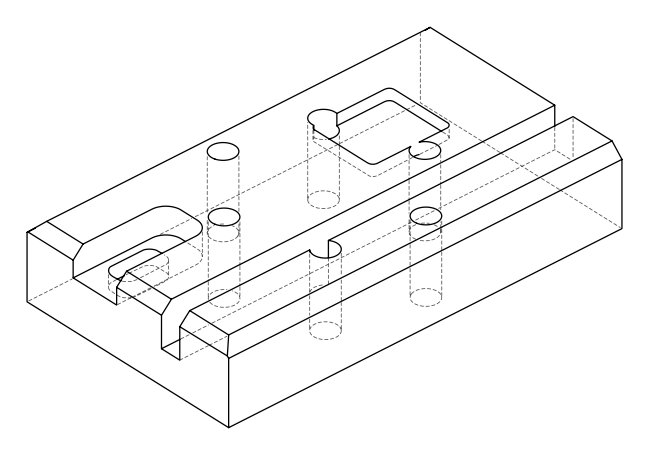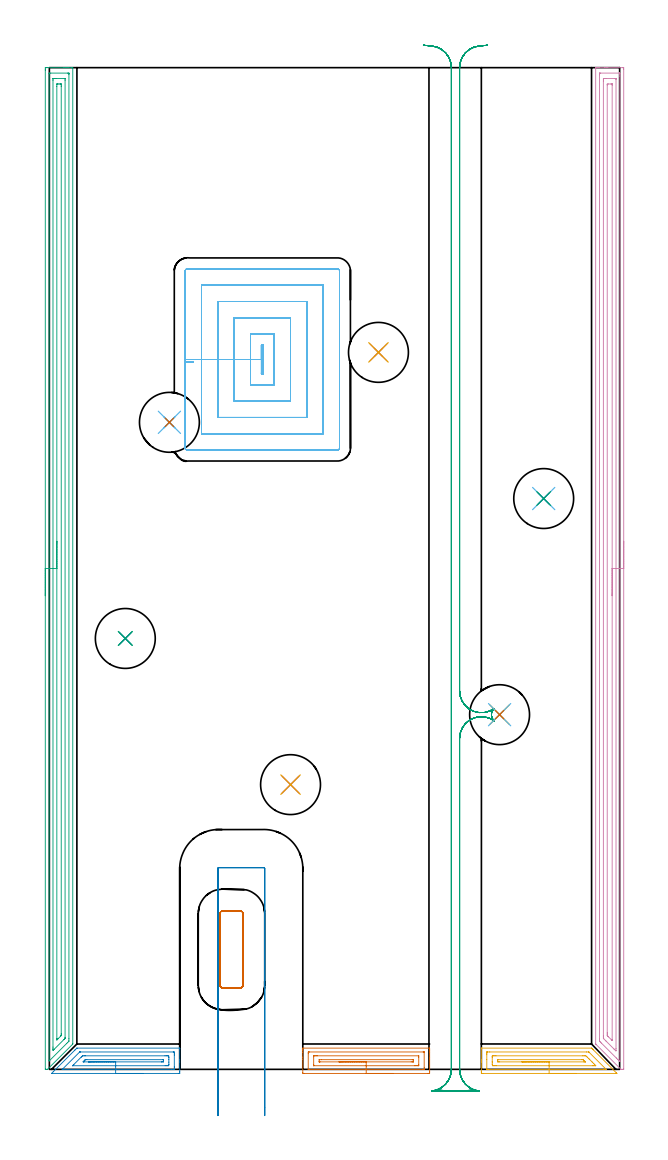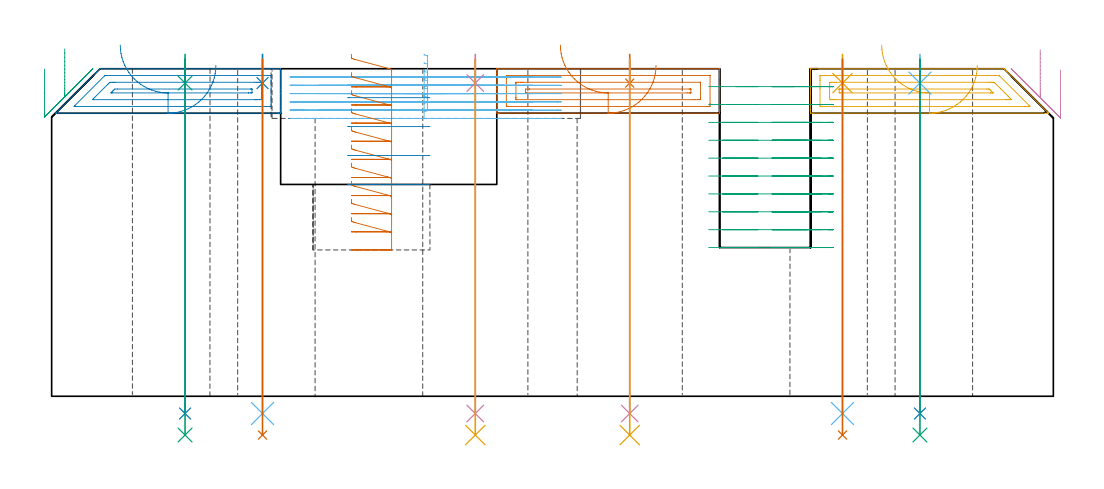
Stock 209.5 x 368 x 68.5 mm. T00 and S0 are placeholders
(PLAN: 27 operations, 17 tool changes, 63.6 min)
(1 AREA_MILL | FG_CHAMFER_SURFACE | UGT0205_001 | 1.68 min | 2499 mm3)
(2 AREA_MILL_1 | FG_CHAMFER_SURFACE_1 | UGT0205_001 | 1.55 min | 2314 mm3)
(3 AREA_MILL_2 | FG_CHAMFER_SURFACE_2 | UGT0205_001 | 11.87 min | 18466 mm3)
(4 AREA_MILL_3 | FG_CHAMFER_SURFACE_3 | UGT0205_001 | 11.88 min | 19518 mm3)
(5 AREA_MILL_4 | FG_CHAMFER_SURFACE_4 | UGT0205_001 | 1.64 min | 2130 mm3)
(6 MILL_OPEN_POCKET | POCKET_OPEN | NXT0201_009 | Follow Part, ap 2, ae 75% | 10.17 min | 49983 mm3)
(7 MILL_RECTANGULAR_POCKET | POCKET_RECTANGULAR_STRAIGHT | NXT0201_012 | Follow Part, ap 4, ae 75% | 2.52 min | 38350 mm3)
(8 MILL_SLOT | SLOT_PARTIAL_RECTANGULAR | UGT0201_006 | Follow Part, ap 7, ae 75% | 1.65 min | 69301 mm3)
(9 MILL_RECTANGULAR_SLOT | SLOT_RECTANGULAR | NXT0201_012 | Follow Part, ap 4, ae 75% | 16.72 min | 269585 mm3)
(10 SPOT_DRILL | STEP1HOLE | NXT0321_9005460120000 | 0.05 min | 164 mm3)
(11 SPOT_DRILL_1 | STEP1HOLE_1 | NXT0321_9005460120000 | 0.05 min | 7 mm3)
(12 SPOT_DRILL_2 | STEP1HOLE_2 | NXT0321_9005460120000 | 0.05 min | 193 mm3)
(13 SPOT_DRILL_3 | STEP1HOLE_3 | NXT0321_9005460120000 | 0.05 min | 186 mm3)
(14 SPOT_DRILL_4 | STEP1HOLE_4 | NXT0321_9005460120000 | 0.05 min | 127 mm3)
(15 SPOT_DRILL_5 | STEP1HOLE_5 | NXT0321_9005460120000 | 0.05 min | 183 mm3)
(16 DRILL_THROUGH_HOLE_INTO_CENTER | STEP1HOLE | NXT0301_087 | 0.3 min | 7061 mm3)
(17 DRILL_TO_ENLARGE_THROUGH_HOLE | STEP1HOLE | UGT0301_053 | 0.32 min | 18774 mm3)
(18 DRILL_THROUGH_HOLE_INTO_CENTER_1 | STEP1HOLE_1 | NXT0301_087 | 0.3 min | 3307 mm3)
(19 DRILL_TO_ENLARGE_THROUGH_HOLE_1 | STEP1HOLE_1 | UGT0301_053 | 0.32 min | 12197 mm3)
(20 DRILL_THROUGH_HOLE_INTO_CENTER_2 | STEP1HOLE_2 | NXT0301_087 | 0.3 min | 7058 mm3)
(21 DRILL_TO_ENLARGE_THROUGH_HOLE_2 | STEP1HOLE_2 | UGT0301_053 | 0.32 min | 18784 mm3)
(22 DRILL_THROUGH_HOLE_INTO_CENTER_3 | STEP1HOLE_3 | NXT0301_087 | 0.3 min | 7038 mm3)
(23 DRILL_TO_ENLARGE_THROUGH_HOLE_3 | STEP1HOLE_3 | UGT0301_053 | 0.32 min | 18756 mm3)
(24 DRILL_THROUGH_HOLE_INTO_CENTER_4 | STEP1HOLE_4 | NXT0301_087 | 0.3 min | 6743 mm3)
(25 DRILL_TO_ENLARGE_THROUGH_HOLE_4 | STEP1HOLE_4 | UGT0301_053 | 0.32 min | 17577 mm3)
(26 DRILL_THROUGH_HOLE_INTO_CENTER_5 | STEP1HOLE_5 | NXT0301_087 | 0.3 min | 7044 mm3)
(27 DRILL_TO_ENLARGE_THROUGH_HOLE_5 | STEP1HOLE_5 | UGT0301_053 | 0.32 min | 18782 mm3)
(TOOL UGT0205_001 | Chamfer Mill 20 x 3 x 45 deg. | D20 FL50 Z2)
(TOOL NXT0201_009 | ENDMILL 8mm [2P460-0800-NA 1630] | D8 FL26 Z6)
(TOOL NXT0201_012 | ENDMILL 16mm [2P460-1600-NA 1630] | D16 FL38 Z6)
(TOOL UGT0201_006 | End Mill 28 mm | D28 FL25 Z2)
(TOOL NXT0321_9005460120000 | NC Spot Drill, 142deg, 12mm, Carbide, Uncoated | D12 PA142 FL30 Z2)
(TOOL NXT0301_087 | Carbide Drill 11.6mm [860.1-1160-058A1-MM 2214] | D11.6 PA140 FL72 Z2)
(TOOL UGT0301_053 | Twist Drill 22 mm | D22 PA118 FL150 Z2)
(OP 1 AREA_MILL)
G17 G21 G94 G90
T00 M6
G54
G17 G0 G90 X126.4 Y-1.5 S1061 M3
G43 Z78.5 H0
Z69.2
G94 G1 X126.362 Z68.328 F250.
X126.248 Z67.464
X126.059 Z66.612
X125.797 Z65.78
X125.463 Z64.974
X125.06 Z64.2
X124.592 Z63.464
X124.06 Z62.772
X123.471 Z62.129
X122.828 Z61.54
X122.136 Z61.009
X121.4 Z60.54
X120.626 Z60.137
X119.82 Z59.803
X118.988 Z59.541
X118.136 Z59.352
X117.272 Z59.238
X116.4 Z59.2
X93.683
X93.414 Y-1.497 Z59.202
X93.11 Y-1.491 Z59.206
X93.1 Y-1.182 Z59.515
Y3.597 Z64.292
Y4.215 Z64.912
Y4.491 Z65.188
Y6.279 Z66.974
Y6.832 Z67.531
Y7.413 Z68.112
X93.107 Y7.747 Z68.439
X93.11 Y7.797 Z68.488
X93.238 Y7.8 Z68.5
X139.562
X139.69 Y7.797 Z68.488
X139.693 Y7.747 Z68.439
X139.7 Y7.412 Z68.111
Y6.832 Z67.531
Y6.279 Z66.974
Y4.215 Z64.912
Y3.597 Z64.292
Y-0.873 Z59.824
X139.697 Y-1.455 Z59.242
X139.693 Y-1.491 Z59.206
X139.117 Y-1.5 Z59.2
X116.4
Y-0.086 Z60.614
X95.465
X95.358 Y-0.085 Z60.615
X95.147 Y-0.079 Z60.621
X95.109 Y-0.075 Z60.625
X95.105 Y-0.063 Z60.637
X95.101 Y-0.031 Z60.669
X95.1 Y5.751 Z66.451
X95.107 Y6.279 Z66.979
X95.11 Y6.364 Z67.064
X95.253 Y6.379 Z67.079
X95.36 Y6.384 Z67.084
X95.465 Y6.385 Z67.085
X137.335 Y6.386 Z67.086
X137.441 Y6.385 Z67.085
X137.653 Y6.379 Z67.079
X137.691 Y6.375 Z67.075
X137.695 Y6.363 Z67.063
X137.699 Y6.331 Z67.031
X137.7 Y0.549 Z61.249
X137.693 Y0.021 Z60.721
X137.69 Y-0.064 Z60.636
X137.547 Y-0.079 Z60.621
X137.44 Y-0.084 Z60.616
X137.335 Y-0.085 Z60.615
X116.4 Y-0.086 Z60.614
Y1.328 Z62.028
X97.178 Y1.329 Z62.029
X97.136 Y1.33 Z62.03
X97.115 Y1.332 Z62.032
X97.11 Y1.334 Z62.034
X97.108 Y1.368 Z62.068
X97.102 Y1.662 Z62.362
X97.1 Y1.809 Z62.509
Y4.638 Z65.338
X97.102 Y4.785 Z65.485
X97.106 Y4.883 Z65.583
X97.11 Y4.957 Z65.657
X97.13 Y4.965 Z65.665
X97.247 Y4.967 Z65.667
X97.66 Y4.97 Z65.67
X98.137 Y4.971 Z65.671
X98.549 Y4.972 Z65.672
X135.622 Y4.971 Z65.671
X135.664 Y4.97 Z65.67
X135.685 Y4.968 Z65.668
X135.69 Y4.966 Z65.666
X135.692 Y4.932 Z65.632
X135.698 Y4.638 Z65.338
X135.7 Y4.491 Z65.191
Y1.662 Z62.362
X135.698 Y1.515 Z62.215
X135.694 Y1.417 Z62.117
X135.69 Y1.343 Z62.043
X135.67 Y1.335 Z62.035
X135.553 Y1.333 Z62.033
X135.14 Y1.33 Z62.03
X134.663 Y1.329 Z62.029
X134.251 Y1.328 Z62.028
X116.4
Y2.743 Z63.443
X99.475
X99.273 Y2.744 Z63.444
X99.172 Y2.746 Z63.446
X99.124 Y2.75 Z63.45
X99.11 Y2.752 Z63.452
X99.109 Y2.771 Z63.471
X99.108 Y3.517 Z64.217
X99.116 Y3.55 Z64.25
X99.919 Y3.557 Z64.257
X99.959
X133.325
X133.527 Y3.556 Z64.256
X133.628 Y3.554 Z64.254
X133.676 Y3.55 Z64.25
X133.69 Y3.548 Z64.248
X133.691 Y3.529 Z64.229
X133.695 Y2.78 Z63.48
X133.691 Y2.754 Z63.454
X133.678 Y2.75 Z63.45
X133.63 Y2.747 Z63.447
X133.529 Y2.744 Z63.444
X133.325 Y2.743 Z63.443
X132.918
X116.4
X115.528 Z63.481
X114.664 Z63.595
X113.812 Z63.783
X112.98 Z64.046
X112.174 Z64.38
X111.4 Z64.782
X110.664 Z65.251
X109.972 Z65.782
X109.329 Z66.372
X108.74 Z67.015
X108.208 Z67.707
X107.74 Z68.443
X107.337 Z69.217
X107.003 Z70.022
X106.741 Z70.854
X106.552 Z71.706
X106.438 Z72.571
X106.4 Z73.443
G0 Z78.5
M5
M2
(OP 2 AREA_MILL_1)
G17 G21 G94 G90
T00 M6
G54
G17 G0 G90 X34.35 Y-1.5 S1061 M3
G43 Z78.5 H0
Z69.2
G94 G1 X34.312 Z68.328 F250.
X34.198 Z67.464
X34.009 Z66.612
X33.747 Z65.78
X33.413 Z64.974
X33.01 Z64.2
X32.541 Z63.464
X32.01 Z62.772
X31.421 Z62.129
X30.778 Z61.54
X30.086 Z61.009
X29.35 Z60.54
X28.576 Z60.137
X27.77 Z59.803
X26.938 Z59.541
X26.086 Z59.352
X25.222 Z59.238
X24.35 Z59.2
X1.019 Y-1.499 Z59.201
X0.961 Y-1.498 Z59.202
X0.809 Y-1.492 Z59.206
X1.426 Y-0.873 Z59.825
X9.288 Y6.99 Z67.686
X9.472 Y7.173 Z67.871
X9.919 Y7.62 Z68.318
X10.05 Y7.749 Z68.446
X10.106 Y7.795 Z68.49
X10.174 Y7.8 Z68.5
X47.828
X47.89 Y7.796 Z68.49
X47.894 Y7.773 Z68.467
X47.9 Y7.597 Z68.295
Y3.452 Z64.151
Y2.703 Z63.397
X47.899 Y-0.873 Z59.823
X47.898 Y-1.39 Z59.306
X47.894 Y-1.491 Z59.205
X47.385 Y-1.5 Z59.2
X24.35
Y-0.086 Z60.614
X4.964 Y-0.085 Z60.615
X4.859 Y-0.084 Z60.616
X4.753 Y-0.082 Z60.618
X4.698 Y-0.079 Z60.621
X4.735 Y-0.027 Z60.673
X4.775 Y0.021 Z60.721
X4.815 Y0.065 Z60.765
X4.859 Y0.109 Z60.809
X11.06 Y6.31 Z67.01
X11.115 Y6.358 Z67.058
X11.139 Y6.377 Z67.077
X11.159 Y6.379 Z67.079
X11.256 Y6.383 Z67.083
X11.451 Y6.385 Z67.085
X45.508
X45.613 Y6.383 Z67.083
X45.718 Y6.379 Z67.079
X45.89 Y6.369 Z67.069
X45.893 Y6.279 Z66.979
X45.898 Y5.991 Z66.691
X45.9 Y5.385 Z66.085
Y5.096 Z65.796
Y0.915 Z61.615
Y0.626 Z61.326
X45.894 Y0.021 Z60.721
X45.89 Y-0.05 Z60.65
X45.886 Y-0.079 Z60.621
X45.825 Y-0.081 Z60.619
X45.718 Y-0.085 Z60.615
X45.613
X44.833 Y-0.086 Z60.614
X24.35
Y1.328 Z62.028
X8.668 Y1.329 Z62.029
X8.585 Y1.331 Z62.031
X8.547 Y1.334 Z62.034
X8.546 Y1.336 Z62.036
X8.551 Y1.345 Z62.045
X8.589 Y1.387 Z62.087
X8.704 Y1.505 Z62.205
X9.008 Y1.809 Z62.509
X11.69 Y4.491 Z65.191
X11.819 Y4.619 Z65.319
X11.946 Y4.745 Z65.445
X12.163 Y4.952 Z65.652
X12.363 Y4.965 Z65.665
X12.832 Y4.969 Z65.669
X13.243 Y4.971 Z65.671
X42.479
X42.955
X43.368 Y4.969 Z65.669
X43.841 Y4.964 Z65.664
X43.893 Y4.491 Z65.191
X43.898 Y4.434 Z65.134
X43.9 Y3.597 Z64.297
Y2.644 Z63.344
X43.897 Y1.809 Z62.509
X43.895 Y1.755 Z62.455
X43.841 Y1.336 Z62.036
X43.429 Y1.332 Z62.032
X42.955 Y1.329 Z62.029
X42.546
X24.35 Y1.328 Z62.028
Y2.743 Z63.443
X12.793
X12.475 Y2.748 Z63.448
X12.412 Y2.75 Z63.45
X12.425 Y2.768 Z63.468
X12.449 Y2.795 Z63.495
X12.594 Y2.944 Z63.644
X12.704 Y3.055 Z63.755
X12.832 Y3.184 Z63.884
X13.039 Y3.389 Z64.089
X13.11 Y3.457 Z64.157
X13.176 Y3.515 Z64.215
X13.218 Y3.55 Z64.25
X13.758 Y3.557 Z64.257
X41.62
X41.818 Y3.555 Z64.255
X41.867 Y3.553 Z64.253
X41.885 Y3.551 Z64.251
X41.89 Y3.539 Z64.239
X41.893 Y3.47 Z64.17
X41.896 Y2.878 Z63.578
X41.89 Y2.789 Z63.489
X41.881 Y2.75 Z63.45
X41.789 Y2.747 Z63.447
X41.587 Y2.745 Z63.445
X41.183 Y2.743 Z63.443
X41.144
X24.35
X23.478 Z63.481
X22.613 Z63.595
X21.762 Z63.783
X20.93 Z64.046
X20.124 Z64.38
X19.35 Z64.782
X18.614 Z65.251
X17.922 Z65.782
X17.279 Z66.372
X16.69 Z67.015
X16.158 Z67.707
X15.69 Z68.443
X15.287 Z69.216
X14.953 Z70.022
X14.691 Z70.854
X14.502 Z71.706
X14.388 Z72.571
X14.35 Z73.443
G0 Z78.5
M5
M2
(OP 3 AREA_MILL_2)
G17 G21 G94 G90
T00 M6
G54
G17 G0 G90 X-1.5 Y174. S1061 M3
G43 Z78.5 H0
Z68.4
G94 G1 Y174.038 Z67.528 F250.
Y174.152 Z66.664
Y174.341 Z65.812
Y174.603 Z64.98
Y174.937 Z64.174
Y175.34 Z63.4
Y175.809 Z62.664
Y176.34 Z61.972
Y176.929 Z61.329
Y177.572 Z60.74
Y178.264 Z60.209
Y179. Z59.74
Y179.774 Z59.337
Y180.58 Z59.003
Y181.412 Z58.741
Y182.264 Z58.552
Y183.128 Z58.438
Y184. Z58.4
Y367.095
X-1.499 Y367.395 Z58.401
X-1.493 Y367.981 Z58.404
X-1.491 Y367.993 Z58.406
X-0.908 Y368. Z58.99
X5.333 Z65.227
X5.907 Z65.804
X6.225 Z66.121
X6.799 Z66.695
X7.116 Z67.011
X8.178 Z68.078
X8.55 Y367.992 Z68.442
X8.598 Y367.99 Z68.488
X8.6 Y367.841 Z68.5
Y9.529
Y9.306 Z68.484
X8.487 Y9.187 Z68.386
X-0.69 Y0.01 Z59.208
X-0.704 Y0. Z59.194
X-1.154 Z58.746
X-1.493 Y0.01 Z58.406
X-1.5 Y0.085 Z58.4
Y184.
X-0.086 Z59.814
X-0.085 Y365.749 Z59.815
X-0.082 Y365.889 Z59.818
X-0.079 Y365.976 Z59.821
X-0.062 Y365.99 Z59.838
X-0.016 Y365.993 Z59.884
X0.487 Y365.999 Z60.387
X6.727 Z66.627
X7.116 Y365.993 Z67.016
X7.169 Y365.99 Z67.069
X7.179 Y365.981 Z67.079
X7.182 Y365.912 Z67.082
X7.185 Y365.819 Z67.085
X7.186 Y365.68 Z67.086
Y365.61
Y11.245
X7.181 Y10.422 Z67.081
X7.18 Y10.358 Z67.08
X7.116 Y10.278 Z67.016
X6.746 Y9.9 Z66.646
X6.38 Y9.529 Z66.28
X6.302 Y9.452 Z66.202
X0.133 Y3.282 Z60.033
X0.057 Y3.209 Z59.957
X-0.016 Y3.142 Z59.884
X-0.079 Y3.091 Z59.821
X-0.083 Y3.213 Z59.817
X-0.085 Y3.282 Z59.815
X-0.086 Y184. Z59.814
X1.329 Z61.229
Y363.371
X1.331 Y363.825 Z61.231
X1.333 Y363.934 Z61.233
X1.335 Y363.98 Z61.235
X1.418 Y363.99 Z61.318
X1.594 Y363.998 Z61.494
X1.767 Y363.999 Z61.667
X2.484 Y364. Z62.384
X5.508 Y363.999 Z65.408
X5.624 Y363.997 Z65.524
X5.717 Y363.992 Z65.617
X5.765 Y363.987 Z65.665
X5.766 Y363.97 Z65.666
X5.769 Y363.825 Z65.669
X5.771 Y363.387 Z65.671
Y11.768
X5.769 Y11.541 Z65.669
X5.767 Y11.428 Z65.667
X5.765 Y11.376 Z65.665
X5.71 Y11.314 Z65.61
X5.523 Y11.124 Z65.423
X5.333 Y10.932 Z65.233
X1.767 Y7.368 Z61.667
X1.507 Y7.113 Z61.407
X1.353 Y6.964 Z61.253
X1.335 Y7.143 Z61.235
X1.332 Y7.287 Z61.232
X1.33 Y7.745 Z61.23
X1.329 Y8.183 Z61.229
Y184.
X2.743 Z62.643
Y361.148
X2.749 Y361.95 Z62.649
X2.757 Y361.99 Z62.657
X2.805 Y361.994 Z62.705
X2.912 Y361.998 Z62.812
X3.124 Y361.999 Z63.024
X3.55 Y362. Z63.45
X3.994 Y361.999 Z63.894
X4.195 Y361.998 Z64.095
X4.296 Y361.994 Z64.196
X4.342 Y361.99 Z64.242
X4.35 Y361.962 Z64.25
X4.357 Y361.233 Z64.257
Y361.148
Y13.099
X4.354 Y12.695 Z64.254
X4.35 Y12.494 Z64.25
X4.343 Y12.404 Z64.243
X4.296 Y12.352 Z64.196
X4.157 Y12.207 Z64.057
X3.156 Y11.205 Z63.056
X2.961 Y11.012 Z62.861
X2.766 Y10.823 Z62.666
X2.751 Y10.81 Z62.651
X2.748 Y10.852 Z62.648
X2.745 Y10.978 Z62.645
X2.743 Y11.23 Z62.643
Y11.314
Y184.
Y184.872 Z62.681
Y185.737 Z62.795
Y186.588 Z62.983
Y187.42 Z63.246
Y188.226 Z63.58
Y189. Z63.982
Y189.736 Z64.451
Y190.428 Z64.982
Y191.071 Z65.572
Y191.66 Z66.215
Y192.192 Z66.907
Y192.66 Z67.643
Y193.063 Z68.417
Y193.397 Z69.223
Y193.659 Z70.055
Y193.848 Z70.906
Y193.962 Z71.771
Y194. Z72.643
G0 Z78.5
M5
M2
(OP 4 AREA_MILL_3)
G17 G21 G94 G90
T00 M6
G54
G17 G0 G90 X211. Y194. S1061 M3
G43 Z78.5 H0
Z68.2
G94 G1 Y193.962 Z67.328 F250.
Y193.848 Z66.464
Y193.659 Z65.612
Y193.397 Z64.78
Y193.063 Z63.974
Y192.66 Z63.2
Y192.192 Z62.464
Y191.66 Z61.772
Y191.071 Z61.129
Y190.428 Z60.54
Y189.736 Z60.008
Y189. Z59.54
Y188.226 Z59.137
Y187.42 Z58.803
Y186.588 Z58.541
Y185.736 Z58.352
Y184.872 Z58.238
Y184. Z58.2
Y0.159
X210.995 Y0.022 Z58.205
X210.993 Y0.01 Z58.206
X210.907 Y0. Z58.292
X210.358 Z58.84
X210.09 Y0.002 Z59.102
X209.998 Y0.01 Z59.194
X209.899 Y0.099 Z59.297
X209.861 Y0.139 Z59.338
X200.874 Y9.125 Z68.323
X200.83 Y9.169 Z68.366
X200.705 Y9.297 Z68.491
X200.7 Y9.529 Z68.5
Y367.841
X200.702 Y367.99 Z68.488
X200.82 Y367.997 Z68.372
X200.945 Y368. Z68.254
X201.295 Z67.904
X201.918 Z67.277
X203.977 Z65.22
X204.539 Z64.655
X205.132 Z64.064
X210.656 Z58.541
X210.941 Y367.996 Z58.256
X210.992 Y367.99 Z58.205
X210.999 Y367.937 Z58.199
X211. Y367.395 Z58.2
Y184.
X209.586 Z59.614
X209.585 Y3.282 Z59.615
X209.584 Y3.052 Z59.616
X209.581 Y2.938 Z59.619
X209.579 Y2.894 Z59.621
X209.554 Y2.908 Z59.646
X209.169 Y3.282 Z60.031
X208.908 Y3.542 Z60.292
X208.275 Y4.175 Z60.925
X202.792 Y9.658 Z66.408
X202.415 Y10.038 Z66.785
X202.224 Y10.233 Z66.976
X202.131 Y10.33 Z67.069
X202.121 Y10.422 Z67.079
X202.116 Y11.113 Z67.084
X202.115 Y11.314 Z67.085
Y365.409
X202.116 Y365.61 Z67.084
X202.12 Y365.955 Z67.08
X202.121 Y365.989 Z67.079
X202.181 Y365.993 Z67.019
X202.283 Y365.997 Z66.917
X202.41 Y366. Z66.79
X209.401 Y365.999 Z59.799
X209.539 Y365.993 Z59.661
X209.564 Y365.99 Z59.636
X209.579 Y365.982 Z59.621
X209.581 Y365.953 Z59.619
X209.584 Y365.812 Z59.616
X209.585 Y365.61 Z59.615
X209.586 Y364.918 Z59.614
Y184.
X208.172 Z61.028
X208.171 Y7.605 Z61.029
X208.166 Y6.852 Z61.034
X208.165 Y6.797 Z61.035
X208.051 Y6.852 Z61.149
X208.034 Y6.866 Z61.166
X207.455 Y7.444 Z61.745
X204.477 Y10.422 Z64.723
X203.666 Y11.237 Z65.534
X203.593 Y11.314 Z65.607
X203.535 Y11.389 Z65.665
X203.533 Y11.449 Z65.667
X203.529 Y12.207 Z65.671
Y12.347
Y363.072
X203.533 Y363.825 Z65.667
X203.534 Y363.959 Z65.666
X203.542 Y363.99 Z65.658
X203.58 Y363.993 Z65.62
X203.666 Y363.996 Z65.534
X204.368 Y364. Z64.832
X204.539 Z64.661
X207.863 Z61.337
X208.034 Y363.999 Z61.166
X208.092 Y363.998 Z61.108
X208.137 Y363.994 Z61.063
X208.162 Y363.991 Z61.038
X208.165 Y363.964 Z61.035
X208.169 Y363.825 Z61.031
X208.171 Y363.686 Z61.029
X208.172 Y184. Z61.028
X206.757 Z62.443
Y10.834
X206.756 Y10.674 Z62.444
X206.753 Y10.617 Z62.447
X206.752 Y10.612 Z62.448
X206.744 Y10.616 Z62.456
X206.688 Y10.667 Z62.512
X206.53 Y10.821 Z62.67
X205.413 Y11.936 Z63.787
X205.143 Y12.207 Z64.057
X205.051 Y12.304 Z64.149
X204.978 Y12.383 Z64.222
X204.949 Y12.422 Z64.251
X204.948 Y12.448 Z64.252
X204.944 Y12.685 Z64.256
X204.943 Y13.099 Z64.257
Y13.58
Y361.628
X204.945 Y361.788 Z64.255
X204.948 Y361.916 Z64.252
X204.951 Y361.99 Z64.249
X205.453 Y362. Z63.747
X206.326 Z62.874
X206.696 Y361.993 Z62.504
X206.74 Y361.99 Z62.46
X206.751 Y361.985 Z62.449
X206.753 Y361.971 Z62.447
X206.756 Y361.92 Z62.444
X206.757 Y361.871 Z62.443
Y361.56
Y184.
Y183.128 Z62.481
Y182.264 Z62.595
Y181.412 Z62.783
Y180.58 Z63.046
Y179.774 Z63.38
Y179. Z63.782
Y178.264 Z64.251
Y177.572 Z64.782
Y176.929 Z65.372
Y176.34 Z66.015
Y175.808 Z66.707
Y175.34 Z67.443
Y174.937 Z68.216
Y174.603 Z69.022
Y174.341 Z69.854
Y174.152 Z70.706
Y174.038 Z71.571
Y174. Z72.443
G0 Z78.5
M5
M2
(OP 5 AREA_MILL_4)
G17 G21 G94 G90
T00 M6
G54
G17 G0 G90 X193.6 Y-1.5 S1061 M3
G43 Z78.5 H0
Z69.2
G94 G1 X193.562 Z68.328 F250.
X193.448 Z67.464
X193.259 Z66.612
X192.997 Z65.78
X192.663 Z64.974
X192.26 Z64.2
X191.792 Z63.464
X191.26 Z62.772
X190.671 Z62.129
X190.028 Z61.54
X189.336 Z61.008
X188.6 Z60.54
X187.826 Z60.137
X187.02 Z59.803
X186.188 Z59.541
X185.336 Z59.352
X184.472 Z59.238
X183.6 Z59.2
X159.222 Y-1.499 Z59.201
X158.706 Y-1.491 Z59.205
X158.702 Y-1.397 Z59.299
X158.7 Y-0.873 Z59.823
Y2.689 Z63.383
Y3.439 Z64.137
Y3.597 Z64.295
Y7.578 Z68.277
X158.706 Y7.771 Z68.464
X158.71 Y7.803 Z68.497
X158.776 Y7.8 Z68.5
X199.116
X199.187 Y7.803 Z68.496
X199.262 Y7.74 Z68.436
X199.381 Y7.62 Z68.318
X199.653 Y7.348 Z68.046
X199.83 Y7.173 Z67.867
X208.274 Y-1.273 Z59.425
X208.321 Y-1.32 Z59.377
X208.465 Y-1.465 Z59.234
X208.491 Y-1.492 Z59.206
X208.333 Y-1.498 Z59.202
X208.274 Y-1.5 Z59.2
X183.6
Y-0.086 Z60.614
X161.1 Y-0.085 Z60.615
X160.995 Y-0.084 Z60.616
X160.889 Y-0.08 Z60.62
X160.71 Y-0.071 Z60.629
X160.707 Y0.021 Z60.721
X160.702 Y0.317 Z61.017
X160.7 Y3.597 Z64.297
Y5.385 Z66.085
X160.701 Y5.682 Z66.382
X160.708 Y6.279 Z66.979
X160.71 Y6.352 Z67.052
X160.72 Y6.379 Z67.079
X160.784 Y6.382 Z67.082
X160.89 Y6.385 Z67.085
X160.995
X161.775 Y6.386 Z67.086
X197.34 Y6.385 Z67.085
X198.125 Y6.381 Z67.081
X198.144 Y6.379 Z67.079
X198.176 Y6.362 Z67.062
X198.227 Y6.321 Z67.021
X198.27 Y6.279 Z66.979
X204.432 Y0.117 Z60.817
X204.524 Y0.021 Z60.721
X204.611 Y-0.072 Z60.628
X204.532 Y-0.079 Z60.621
X204.432 Y-0.081 Z60.619
X203.652 Y-0.086 Z60.614
X203.546
X183.6
Y1.328 Z62.028
X164.131 Y1.329 Z62.029
X163.654
X163.242 Y1.331 Z62.031
X162.768 Y1.336 Z62.036
X162.709 Y1.809 Z62.509
X162.703 Y1.874 Z62.574
X162.7 Y2.703 Z63.403
Y2.771 Z63.471
Y4.491 Z65.191
Y4.559 Z65.259
X162.702 Y4.628 Z65.328
X162.707 Y4.764 Z65.464
X162.718 Y4.965 Z65.665
X162.768 Y4.966 Z65.666
X163.179 Y4.97 Z65.67
X163.654 Y4.971 Z65.671
X164.064
X195.978
X196.454 Y4.97 Z65.67
X196.868 Y4.968 Z65.668
X197.097 Y4.965 Z65.665
X197.34 Y4.749 Z65.449
X197.605 Y4.491 Z65.191
X198.227 Y3.874 Z64.574
X198.504 Y3.597 Z64.297
X199.398 Y2.703 Z63.403
X200. Y2.101 Z62.801
X200.288 Y1.809 Z62.509
X200.581 Y1.508 Z62.208
X200.744 Y1.335 Z62.035
X200.635 Y1.332 Z62.032
X200.475 Y1.33 Z62.03
X200. Y1.329 Z62.029
X199.59 Y1.328 Z62.028
X183.6
Y2.743 Z63.443
X165.388
X164.99 Y2.747 Z63.447
X164.792 Y2.75 Z63.45
X164.71 Y2.757 Z63.457
X164.708 Y2.826 Z63.526
X164.701 Y3.436 Z64.136
X164.703 Y3.517 Z64.217
X164.706 Y3.54 Z64.24
X164.709 Y3.549 Z64.249
X164.722 Y3.551 Z64.251
X164.821 Y3.554 Z64.254
X165.023 Y3.556 Z64.256
X195.607 Y3.557 Z64.257
X196.01 Y3.552 Z64.252
X196.059 Y3.55 Z64.25
X196.102 Y3.537 Z64.237
X196.169 Y3.476 Z64.176
X196.253 Y3.395 Z64.095
X196.454 Y3.197 Z63.897
X196.778 Y2.871 Z63.571
X196.831 Y2.816 Z63.516
X196.884 Y2.756 Z63.456
X196.888 Y2.749 Z63.449
X196.877 Y2.747 Z63.447
X196.831 Y2.745 Z63.445
X196.454 Y2.743 Z63.443
X196.415
X183.6
X182.728 Z63.481
X181.864 Z63.595
X181.012 Z63.783
X180.18 Z64.046
X179.374 Z64.38
X178.6 Z64.782
X177.864 Z65.251
X177.172 Z65.782
X176.529 Z66.372
X175.94 Z67.015
X175.408 Z67.707
X174.94 Z68.443
X174.537 Z69.216
X174.203 Z70.022
X173.941 Z70.854
X173.752 Z71.706
X173.638 Z72.571
X173.6 Z73.443
G0 Z78.5
M5
M2
(OP 6 MILL_OPEN_POCKET)
G17 G21 G94 G90
T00 M6
G54
G17 G0 G90 X77.9 Y255.865 S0 M3
G43 Z78.5 H1
Z71.5
G94 G1 Y255.5 Z71.402 F250.
X78.6 Z71.215
Y259.539 Z70.132
Y266.1 Z68.374
X77.9 Z68.187
Y260.8 Z66.767
Y255.5 F500.
X78.6
Y259.539
Y266.1
X77.9
Y260.8
X73.9
Y251.5
X82.6
Y259.539
Y270.1
X73.9
Y260.8
X67.9
Y245.5
X88.6
Y259.539
Y276.1
X67.9
Y260.8
X61.9
Y239.5
X94.6
Y282.1
X61.9
Y260.8
X55.9
Y233.5
X100.6
Y288.1
X55.9
Y260.8
X49.9
Y228.179
X49.936 Y228.064
G3 X50.7 Y227.5 R0.8
G1 X105.8
G3 X106.6 Y228.3 R0.8
G1 Y293.3
G3 X105.8 Y294.1 R0.8
G1 X50.7
G3 X49.9 Y293.3 R0.8
G1 Y260.8
Y259.8
X52.9 F250.
G0 X77.9 Y255.865 Z69.767
G1 Y255.5 Z69.669
X78.6 Z69.481
Y266.1 Z66.641
X77.9 Z66.453
Y260.8 Z65.033
Y255.5 F500.
X78.6
Y266.1
X77.9
Y260.8
X73.9
Y251.5
X82.6
Y270.1
X73.9
Y260.8
X67.9
Y245.5
X88.6
Y259.54
Y276.1
X67.9
Y260.8
X61.9
Y239.5
X94.6
Y259.54
Y282.1
X61.9
Y260.8
X55.9
Y233.5
X100.6
Y259.54
Y288.1
X55.9
Y260.8
X49.9
Y228.179
X49.936 Y228.064
G3 X50.7 Y227.5 R0.8
G1 X105.8
G3 X106.6 Y228.3 R0.8
G1 Y293.3
G3 X105.8 Y294.1 R0.8
G1 X50.7
G3 X49.9 Y293.3 R0.8
G1 Y260.8
Y259.8
X52.9 F250.
G0 X77.9 Y255.865 Z68.033
G1 Y255.5 Z67.935
X78.6 Z67.748
Y266.1 Z64.908
X77.9 Z64.72
Y260.8 Z63.3
Y255.5 F500.
X78.6
Y266.1
X77.9
Y260.8
X73.9
Y251.5
X82.6
Y259.54
Y270.1
X73.9
Y260.8
X67.9
Y245.5
X88.6
Y259.54
Y276.1
X67.9
Y260.8
X61.9
Y239.5
X94.6
Y259.54
Y282.1
X61.9
Y260.8
X55.9
Y233.5
X100.6
Y259.54
Y288.1
X55.9
Y260.8
X49.9
Y228.179
X49.936 Y228.064
G3 X50.7 Y227.5 R0.8
G1 X105.8
G3 X106.6 Y228.3 R0.8
G1 Y293.3
G3 X105.8 Y294.1 R0.8
G1 X50.7
G3 X49.9 Y293.3 R0.8
G1 Y260.8
Y259.8
X52.9 F250.
G0 X77.9 Y255.865 Z66.3
G1 Y255.5 Z66.202
X78.6 Z66.015
Y266.1 Z63.174
X77.9 Z62.987
Y260.8 Z61.567
Y255.5 F500.
X78.6
Y266.1
X77.9
Y260.8
X73.9
Y251.5
X82.6
Y259.54
Y270.1
X73.9
Y260.8
X67.9
Y245.5
X88.6
Y259.54
Y276.1
X67.9
Y260.8
X61.9
Y239.5
X94.6
Y259.54
Y282.1
X61.9
Y260.8
X55.9
Y233.5
X100.6
Y259.54
Y288.1
X55.9
Y260.8
X49.9
Y228.179
X49.936 Y228.064
G3 X50.7 Y227.5 R0.8
G1 X105.8
G3 X106.6 Y228.3 R0.8
G1 Y293.3
G3 X105.8 Y294.1 R0.8
G1 X50.7
G3 X49.9 Y293.3 R0.8
G1 Y260.8
Y259.8
X52.9 F250.
G0 X77.9 Y255.865 Z64.567
G1 Y255.5 Z64.469
X78.6 Z64.281
Y259.54 Z63.199
Y266.1 Z61.441
X77.9 Z61.253
Y260.8 Z59.833
Y255.5 F500.
X78.6
Y259.54
Y266.1
X77.9
Y260.8
X73.9
Y251.5
X82.6
Y259.54
Y270.1
X73.9
Y260.8
X67.9
Y245.5
X88.6
Y259.54
Y276.1
X67.9
Y260.8
X61.9
Y239.5
X94.6
Y259.54
Y282.1
X61.9
Y260.8
X55.9
Y233.5
X100.6
Y259.54
Y288.1
X55.9
Y260.8
X49.9
Y228.179
X49.936 Y228.064
G3 X50.7 Y227.5 R0.8
G1 X105.8
G3 X106.6 Y228.3 R0.8
G1 Y293.3
G3 X105.8 Y294.1 R0.8
G1 X50.7
G3 X49.9 Y293.3 R0.8
G1 Y260.8
Y259.8
X52.9 F250.
G0 X77.9 Y255.865 Z62.833
G1 Y255.5 Z62.736
X78.6 Z62.548
Y266.1 Z59.708
X77.9 Z59.52
Y260.8 Z58.1
Y255.5 F500.
X78.6
Y266.1
X77.9
Y260.8
X73.9
Y251.5
X82.6
Y259.539
Y270.1
X73.9
Y260.8
X67.9
Y245.5
X88.6
Y259.539
Y276.1
X67.9
Y260.8
X61.9
Y239.5
X94.6
Y259.539
Y282.1
X61.9
Y260.8
X55.9
Y233.5
X100.6
Y288.1
X55.9
Y260.8
X49.9
Y228.179
X49.936 Y228.064
G3 X50.7 Y227.5 R0.8
G1 X105.8
G3 X106.6 Y228.3 R0.8
G1 Y293.3
G3 X105.8 Y294.1 R0.8
G1 X50.7
G3 X49.9 Y293.3 R0.8
G1 Y260.8
Y259.8
X52.9 F250.
G0 Z78.5
M5
M2
(OP 7 MILL_RECTANGULAR_POCKET)
G17 G21 G94 G90
T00 M6
G54
G17 G0 G90 X62.7 Y33.543 S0 M3
G43 Z78.5 H1
Z71.5
G94 G1 Y30.9 Z70.792 F250.
Y30.8 Z70.765
X62.764 Y30.533 Z70.691
X62.899 Y30.293 Z70.618
X63.093 Y30.099 Z70.544
X63.333 Y29.964 Z70.471
X63.6 Y29.9 Z70.397
X70.2 Z68.628
X70.467 Y29.964 Z68.555
X70.707 Y30.099 Z68.481
X70.901 Y30.293 Z68.408
X71.036 Y30.533 Z68.334
X71.1 Y30.8 Z68.26
Y30.9 Z68.233
Y44.05 Z64.71
Y57.2 F500.
G3 X70.1 Y58.2 R1.
G1 X63.7
G3 X62.7 Y57.2 R1.
G1 Y30.9
G3 X63.7 Y29.9 R1.
G1 X70.1
G3 X71.1 Y30.9 R1.
G1 Y44.05
Y45.05
G0 X62.7 Y33.543 Z67.71
G1 Y30.9 Z67.002 F250.
Y30.8 Z66.975
X62.764 Y30.533 Z66.901
X62.899 Y30.293 Z66.828
X63.093 Y30.099 Z66.754
X63.333 Y29.964 Z66.681
X63.6 Y29.9 Z66.607
X70.2 Z64.838
X70.467 Y29.964 Z64.765
X70.707 Y30.099 Z64.691
X70.901 Y30.293 Z64.618
X71.036 Y30.533 Z64.544
X71.1 Y30.8 Z64.47
Y30.9 Z64.443
Y44.05 Z60.92
Y57.2 F500.
G3 X70.1 Y58.2 R1.
G1 X63.7
G3 X62.7 Y57.2 R1.
G1 Y30.9
G3 X63.7 Y29.9 R1.
G1 X70.1
G3 X71.1 Y30.9 R1.
G1 Y44.05
Y45.05
G0 X62.7 Y33.543 Z63.92
G1 Y30.9 Z63.212 F250.
Y30.8 Z63.185
X62.764 Y30.533 Z63.111
X62.899 Y30.293 Z63.038
X63.093 Y30.099 Z62.964
X63.333 Y29.964 Z62.891
X63.6 Y29.9 Z62.817
X70.2 Z61.048
X70.467 Y29.964 Z60.975
X70.707 Y30.099 Z60.901
X70.901 Y30.293 Z60.828
X71.036 Y30.533 Z60.754
X71.1 Y30.8 Z60.68
Y30.9 Z60.653
Y44.05 Z57.13
Y57.2 F500.
G3 X70.1 Y58.2 R1.
G1 X63.7
G3 X62.7 Y57.2 R1.
G1 Y30.9
G3 X63.7 Y29.9 R1.
G1 X70.1
G3 X71.1 Y30.9 R1.
G1 Y44.05
Y45.05
G0 X62.7 Y33.543 Z60.13
G1 Y30.9 Z59.422 F250.
Y30.8 Z59.395
X62.764 Y30.533 Z59.321
X62.899 Y30.293 Z59.248
X63.093 Y30.099 Z59.174
X63.333 Y29.964 Z59.101
X63.6 Y29.9 Z59.027
X70.2 Z57.258
X70.467 Y29.964 Z57.185
X70.707 Y30.099 Z57.111
X70.901 Y30.293 Z57.038
X71.036 Y30.533 Z56.964
X71.1 Y30.8 Z56.89
Y30.9 Z56.863
Y44.05 Z53.34
Y57.2 F500.
G3 X70.1 Y58.2 R1.
G1 X63.7
G3 X62.7 Y57.2 R1.
G1 Y30.9
G3 X63.7 Y29.9 R1.
G1 X70.1
G3 X71.1 Y30.9 R1.
G1 Y44.05
Y45.05
G0 X62.7 Y33.543 Z56.34
G1 Y30.9 Z55.632 F250.
Y30.8 Z55.605
X62.764 Y30.533 Z55.531
X62.899 Y30.293 Z55.458
X63.093 Y30.099 Z55.384
X63.333 Y29.964 Z55.311
X63.6 Y29.9 Z55.237
X70.2 Z53.468
X70.467 Y29.964 Z53.395
X70.707 Y30.099 Z53.321
X70.901 Y30.293 Z53.248
X71.036 Y30.533 Z53.174
X71.1 Y30.8 Z53.1
Y30.9 Z53.073
Y44.05 Z49.55
Y57.2 F500.
G3 X70.1 Y58.2 R1.
G1 X63.7
G3 X62.7 Y57.2 R1.
G1 Y30.9
G3 X63.7 Y29.9 R1.
G1 X70.1
G3 X71.1 Y30.9 R1.
G1 Y44.05
Y45.05
G0 X62.7 Y33.543 Z52.55
G1 Y30.9 Z51.842 F250.
Y30.8 Z51.815
X62.764 Y30.533 Z51.741
X62.899 Y30.293 Z51.668
X63.093 Y30.099 Z51.594
X63.333 Y29.964 Z51.521
X63.6 Y29.9 Z51.447
X70.2 Z49.678
X70.467 Y29.964 Z49.605
X70.707 Y30.099 Z49.531
X70.901 Y30.293 Z49.458
X71.036 Y30.533 Z49.384
X71.1 Y30.8 Z49.31
Y30.9 Z49.284
Y44.05 Z45.76
Y57.2 F500.
G3 X70.1 Y58.2 R1.
G1 X63.7
G3 X62.7 Y57.2 R1.
G1 Y30.9
G3 X63.7 Y29.9 R1.
G1 X70.1
G3 X71.1 Y30.9 R1.
G1 Y44.05
Y45.05
G0 X62.7 Y33.543 Z48.76
G1 Y30.9 Z48.052 F250.
Y30.8 Z48.025
X62.764 Y30.533 Z47.951
X62.899 Y30.293 Z47.878
X63.093 Y30.099 Z47.804
X63.333 Y29.964 Z47.731
X63.6 Y29.9 Z47.657
X70.2 Z45.888
X70.467 Y29.964 Z45.815
X70.707 Y30.099 Z45.741
X70.901 Y30.293 Z45.668
X71.036 Y30.533 Z45.594
X71.1 Y30.8 Z45.52
Y30.9 Z45.494
Y44.05 Z41.97
Y57.2 F500.
G3 X70.1 Y58.2 R1.
G1 X63.7
G3 X62.7 Y57.2 R1.
G1 Y30.9
G3 X63.7 Y29.9 R1.
G1 X70.1
G3 X71.1 Y30.9 R1.
G1 Y44.05
Y45.05
G0 X62.7 Y33.543 Z44.97
G1 Y30.9 Z44.262 F250.
Y30.8 Z44.235
X62.764 Y30.533 Z44.161
X62.899 Y30.293 Z44.088
X63.093 Y30.099 Z44.014
X63.333 Y29.964 Z43.941
X63.6 Y29.9 Z43.867
X70.2 Z42.098
X70.467 Y29.964 Z42.025
X70.707 Y30.099 Z41.951
X70.901 Y30.293 Z41.878
X71.036 Y30.533 Z41.804
X71.1 Y30.8 Z41.73
Y30.9 Z41.704
Y44.05 Z38.18
Y57.2 F500.
G3 X70.1 Y58.2 R1.
G1 X63.7
G3 X62.7 Y57.2 R1.
G1 Y30.9
G3 X63.7 Y29.9 R1.
G1 X70.1
G3 X71.1 Y30.9 R1.
G1 Y44.05
Y45.05
G0 X62.7 Y33.543 Z41.18
G1 Y30.9 Z40.472 F250.
Y30.8 Z40.445
X62.764 Y30.533 Z40.371
X62.899 Y30.293 Z40.298
X63.093 Y30.099 Z40.224
X63.333 Y29.964 Z40.151
X63.6 Y29.9 Z40.077
X70.2 Z38.308
X70.467 Y29.964 Z38.235
X70.707 Y30.099 Z38.161
X70.901 Y30.293 Z38.088
X71.036 Y30.533 Z38.014
X71.1 Y30.8 Z37.94
Y30.9 Z37.914
Y44.05 Z34.39
Y57.2 F500.
G3 X70.1 Y58.2 R1.
G1 X63.7
G3 X62.7 Y57.2 R1.
G1 Y30.9
G3 X63.7 Y29.9 R1.
G1 X70.1
G3 X71.1 Y30.9 R1.
G1 Y44.05
Y45.05
G0 X62.7 Y33.543 Z37.39
G1 Y30.9 Z36.682 F250.
Y30.8 Z36.655
X62.764 Y30.533 Z36.581
X62.899 Y30.293 Z36.508
X63.093 Y30.099 Z36.434
X63.333 Y29.964 Z36.361
X63.6 Y29.9 Z36.287
X70.2 Z34.518
X70.467 Y29.964 Z34.445
X70.707 Y30.099 Z34.371
X70.901 Y30.293 Z34.298
X71.036 Y30.533 Z34.224
X71.1 Y30.8 Z34.15
Y30.9 Z34.124
Y44.05 Z30.6
Y57.2 F500.
G3 X70.1 Y58.2 R1.
G1 X63.7
G3 X62.7 Y57.2 R1.
G1 Y30.9
G3 X63.7 Y29.9 R1.
G1 X70.1
G3 X71.1 Y30.9 R1.
G1 Y44.05
Y45.05
G0 Z78.5
M5
M2
(OP 8 MILL_SLOT)
G17 G21 G94 G90
T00 M6
G54
G17 G0 G90 X79.1 Y-17. S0 M3
G43 Z78.5 H0
Z62.45
G94 G1 Y-14. F250.
Y73.8 F500.
G3 X78.8 Y74.1 R0.3
G1 X62.2
G3 X61.9 Y73.8 R0.3
G1 Y-14.
Y-17. F250.
G0 X79.1 Z56.4
G1 Y-14.
Y73.8 F500.
G3 X78.8 Y74.1 R0.3
G1 X62.2
G3 X61.9 Y73.8 R0.3
G1 Y-14.
Y-17. F250.
G0 X79.1 Z50.35
G1 Y-14.
Y73.8 F500.
G3 X78.8 Y74.1 R0.3
G1 X62.2
G3 X61.9 Y73.8 R0.3
G1 Y-14.
Y-17. F250.
G0 X79.1 Z44.3
G1 Y-14.
Y73.8 F500.
G3 X78.8 Y74.1 R0.3
G1 X62.2
G3 X61.9 Y73.8 R0.3
G1 Y-14.
Y-17. F250.
G0 Z78.5
M5
M2
(OP 9 MILL_RECTANGULAR_SLOT)
G17 G21 G94 G90
T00 M6
G54
G17 G0 G90 X137.403 Y376.23 S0 M3
G43 Z78.5 H1
Z64.76
G94 G1 X140.392 Y375.97 F250.
G2 X147.7 Y368. R8. F500.
G1 Y0.
G2 X143.159 Y-7.213 R8.
G3 X146.618 Y-8. R8.
G1 X151.781
G3 X155.241 Y-7.213 R8.
G2 X150.7 Y0. R8.
G1 Y121.576
G2 X163.405 Y128.046 R8.
G1 X163.412 Y128.053
G2 X163.412 Y132.547 R3.
G1 X163.405 Y132.554
G2 X150.7 Y139.024 R8.
G1 Y368.
G2 X158.008 Y375.97 R8.
G1 X160.997 Y376.23 F250.
G0 X137.403 Z61.02
G1 X140.392 Y375.97
G2 X147.7 Y368. R8. F500.
G1 Y0.
G2 X141.292 Y-7.84 R8.
G1 X141.287 Y-7.869
G3 X142.726 Y-8. R8.
G1 X155.734
G3 X157.141 Y-7.875 R8.
G1 X157.136 Y-7.846
G2 X150.7 Y0. R8.
G1 Y121.576
G2 X163.405 Y128.046 R8.
G1 X163.412 Y128.053
G2 X163.412 Y132.547 R3.
G1 X163.405 Y132.554
G2 X150.7 Y139.024 R8.
G1 Y368.
G2 X158.008 Y375.97 R8.
G1 X160.997 Y376.23 F250.
G0 X137.403 Z57.28
G1 X140.392 Y375.97
G2 X147.7 Y368. R8. F500.
G1 Y0.
G2 X140.392 Y-7.97 R8.
G1 Y-8.
X158.008
Y-7.97
G2 X150.7 Y0. R8.
G1 Y121.576
G2 X163.405 Y128.046 R8.
G1 X163.412 Y128.053
G2 X163.412 Y132.547 R3.
G1 X163.405 Y132.554
G2 X150.7 Y139.024 R8.
G1 Y368.
G2 X158.008 Y375.97 R8.
G1 X160.997 Y376.23 F250.
G0 X137.403 Z53.54
G1 X140.392 Y375.97
G2 X147.7 Y368. R8. F500.
G1 Y0.
G2 X140.392 Y-7.97 R8.
G1 Y-8.
X158.008
Y-7.97
G2 X150.7 Y0. R8.
G1 Y121.576
G2 X163.405 Y128.046 R8.
G1 X163.412 Y128.053
G2 X163.412 Y132.547 R3.
G1 X163.405 Y132.554
G2 X150.7 Y139.024 R8.
G1 Y368.
G2 X158.008 Y375.97 R8.
G1 X160.997 Y376.23 F250.
G0 X137.403 Z49.8
G1 X140.392 Y375.97
G2 X147.7 Y368. R8. F500.
G1 Y0.
G2 X140.392 Y-7.97 R8.
G1 Y-8.
X158.008
Y-7.97
G2 X150.7 Y0. R8.
G1 Y121.576
G2 X163.405 Y128.046 R8.
G1 X163.412 Y128.053
G2 X163.412 Y132.547 R3.
G1 X163.405 Y132.554
G2 X150.7 Y139.024 R8.
G1 Y368.
G2 X158.008 Y375.97 R8.
G1 X160.997 Y376.23 F250.
G0 X137.403 Z46.06
G1 X140.392 Y375.97
G2 X147.7 Y368. R8. F500.
G1 Y0.
G2 X140.392 Y-7.97 R8.
G1 Y-8.
X158.008
Y-7.97
G2 X150.7 Y0. R8.
G1 Y121.576
G2 X163.405 Y128.046 R8.
G1 X163.412 Y128.053
G2 X163.412 Y132.547 R3.
G1 X163.405 Y132.554
G2 X150.7 Y139.024 R8.
G1 Y368.
G2 X158.008 Y375.97 R8.
G1 X160.997 Y376.23 F250.
G0 X137.403 Z42.32
G1 X140.392 Y375.97
G2 X147.7 Y368. R8. F500.
G1 Y0.
G2 X140.392 Y-7.97 R8.
G1 Y-8.
X158.008
Y-7.97
G2 X150.7 Y0. R8.
G1 Y121.576
G2 X163.405 Y128.046 R8.
G1 X163.412 Y128.053
G2 X163.412 Y132.547 R3.
G1 X163.405 Y132.554
G2 X150.7 Y139.024 R8.
G1 Y368.
G2 X158.008 Y375.97 R8.
G1 X160.997 Y376.23 F250.
G0 X137.403 Z38.58
G1 X140.392 Y375.97
G2 X147.7 Y368. R8. F500.
G1 Y0.
G2 X140.392 Y-7.97 R8.
G1 Y-8.
X158.008
Y-7.97
G2 X150.7 Y0. R8.
G1 Y121.576
G2 X163.405 Y128.046 R8.
G1 X163.412 Y128.053
G2 X163.412 Y132.547 R3.
G1 X163.405 Y132.554
G2 X150.7 Y139.024 R8.
G1 Y368.
G2 X158.008 Y375.97 R8.
G1 X160.997 Y376.23 F250.
G0 X137.403 Z34.84
G1 X140.392 Y375.97
G2 X147.7 Y368. R8. F500.
G1 Y0.
G2 X140.392 Y-7.97 R8.
G1 Y-8.
X158.008
Y-7.97
G2 X150.7 Y0. R8.
G1 Y121.576
G2 X163.405 Y128.046 R8.
G1 X163.412 Y128.053
G2 X163.412 Y132.547 R3.
G1 X163.405 Y132.554
G2 X150.7 Y139.024 R8.
G1 Y368.
G2 X158.008 Y375.97 R8.
G1 X160.997 Y376.23 F250.
G0 X137.403 Z31.1
G1 X140.392 Y375.97
G2 X147.7 Y368. R8. F500.
G1 Y0.
G2 X140.392 Y-7.97 R8.
G1 Y-8.
X158.008
Y-7.97
G2 X150.7 Y0. R8.
G1 Y121.576
G2 X163.405 Y128.046 R8.
G1 X163.412 Y128.053
G2 X163.412 Y132.547 R3.
G1 X163.405 Y132.554
G2 X150.7 Y139.024 R8.
G1 Y368.
G2 X158.008 Y375.97 R8.
G1 X160.997 Y376.23 F250.
G0 Z78.5
M5
M2
(OP 10 SPOT_DRILL)
G17 G21 G94 G90
T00 M6
G54
G17 G0 G90 X88.6 Y104.6 S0 M3
G43 Z78.5 H0
G94 G81 G98 Z65.5 F250. R71.5
G80
M5
M2
(OP 11 SPOT_DRILL_1)
G17 G21 G94 G90
T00 M6
G54
G17 G0 G90 X165.4 Y130.3 S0 M3
G43 Z78.5 H0
G94 G81 G98 Z65.5 F250. R71.5
G80
M5
M2
(OP 12 SPOT_DRILL_2)
G17 G21 G94 G90
T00 M6
G54
G17 G0 G90 X181.6 Y209.7 S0 M3
G43 Z78.5 H0
G94 G81 G98 Z65.5 F250. R71.5
G80
M5
M2
(OP 13 SPOT_DRILL_3)
G17 G21 G94 G90
T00 M6
G54
G17 G0 G90 X120.9 Y263.4 S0 M3
G43 Z78.5 H0
G94 G81 G98 Z65.5 F250. R71.5
G80
M5
M2
(OP 14 SPOT_DRILL_4)
G17 G21 G94 G90
T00 M6
G54
G17 G0 G90 X44.1 Y237.7 S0 M3
G43 Z78.5 H0
G94 G81 G98 Z65.5 F250. R71.5
G80
M5
M2
(OP 15 SPOT_DRILL_5)
G17 G21 G94 G90
T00 M6
G54
G17 G0 G90 X27.9 Y158.3 S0 M3
G43 Z78.5 H0
G94 G81 G98 Z65.5 F250. R71.5
G80
M5
M2
(OP 16 DRILL_THROUGH_HOLE_INTO_CENTER)
G17 G21 G94 G90
T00 M6
G54
G17 G0 G90 X88.6 Y104.6 S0 M3
G43 Z78.5 H1
G94 G73 G98 Z-3.611 F250. Q10.302 R70.5
G80
M5
M2
(OP 17 DRILL_TO_ENLARGE_THROUGH_HOLE)
G17 G21 G94 G90
T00 M6
G54
G17 G0 G90 X88.6 Y104.6 S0 M3
G43 Z78.5 H0
G94 G73 G98 Z-8.109 F250. Q19.152 R70.5
G80
M5
M2
(OP 18 DRILL_THROUGH_HOLE_INTO_CENTER_1)
G17 G21 G94 G90
T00 M6
G54
G17 G0 G90 X165.4 Y130.3 S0 M3
G43 Z78.5 H1
G94 G73 G98 Z-3.611 F250. Q10.302 R70.5
G80
M5
M2
(OP 19 DRILL_TO_ENLARGE_THROUGH_HOLE_1)
G17 G21 G94 G90
T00 M6
G54
G17 G0 G90 X165.4 Y130.3 S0 M3
G43 Z78.5 H0
G94 G73 G98 Z-8.109 F250. Q19.152 R70.5
G80
M5
M2
(OP 20 DRILL_THROUGH_HOLE_INTO_CENTER_2)
G17 G21 G94 G90
T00 M6
G54
G17 G0 G90 X181.6 Y209.7 S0 M3
G43 Z78.5 H1
G94 G73 G98 Z-3.611 F250. Q10.302 R70.5
G80
M5
M2
(OP 21 DRILL_TO_ENLARGE_THROUGH_HOLE_2)
G17 G21 G94 G90
T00 M6
G54
G17 G0 G90 X181.6 Y209.7 S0 M3
G43 Z78.5 H0
G94 G73 G98 Z-8.109 F250. Q19.152 R70.5
G80
M5
M2
(OP 22 DRILL_THROUGH_HOLE_INTO_CENTER_3)
G17 G21 G94 G90
T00 M6
G54
G17 G0 G90 X120.9 Y263.4 S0 M3
G43 Z78.5 H1
G94 G73 G98 Z-3.611 F250. Q10.302 R70.5
G80
M5
M2
(OP 23 DRILL_TO_ENLARGE_THROUGH_HOLE_3)
G17 G21 G94 G90
T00 M6
G54
G17 G0 G90 X120.9 Y263.4 S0 M3
G43 Z78.5 H0
G94 G73 G98 Z-8.109 F250. Q19.152 R70.5
G80
M5
M2
(OP 24 DRILL_THROUGH_HOLE_INTO_CENTER_4)
G17 G21 G94 G90
T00 M6
G54
G17 G0 G90 X44.1 Y237.7 S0 M3
G43 Z78.5 H1
G94 G73 G98 Z-3.611 F250. Q10.302 R70.5
G80
M5
M2
(OP 25 DRILL_TO_ENLARGE_THROUGH_HOLE_4)
G17 G21 G94 G90
T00 M6
G54
G17 G0 G90 X44.1 Y237.7 S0 M3
G43 Z78.5 H0
G94 G73 G98 Z-8.109 F250. Q19.152 R70.5
G80
M5
M2
(OP 26 DRILL_THROUGH_HOLE_INTO_CENTER_5)
G17 G21 G94 G90
T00 M6
G54
G17 G0 G90 X27.9 Y158.3 S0 M3
G43 Z78.5 H1
G94 G73 G98 Z-3.611 F250. Q10.302 R70.5
G80
M5
M2
(OP 27 DRILL_TO_ENLARGE_THROUGH_HOLE_5)
G17 G21 G94 G90
T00 M6
G54
G17 G0 G90 X27.9 Y158.3 S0 M3
G43 Z78.5 H0
G94 G73 G98 Z-8.109 F250. Q19.152 R70.5
G80
M5
M2
